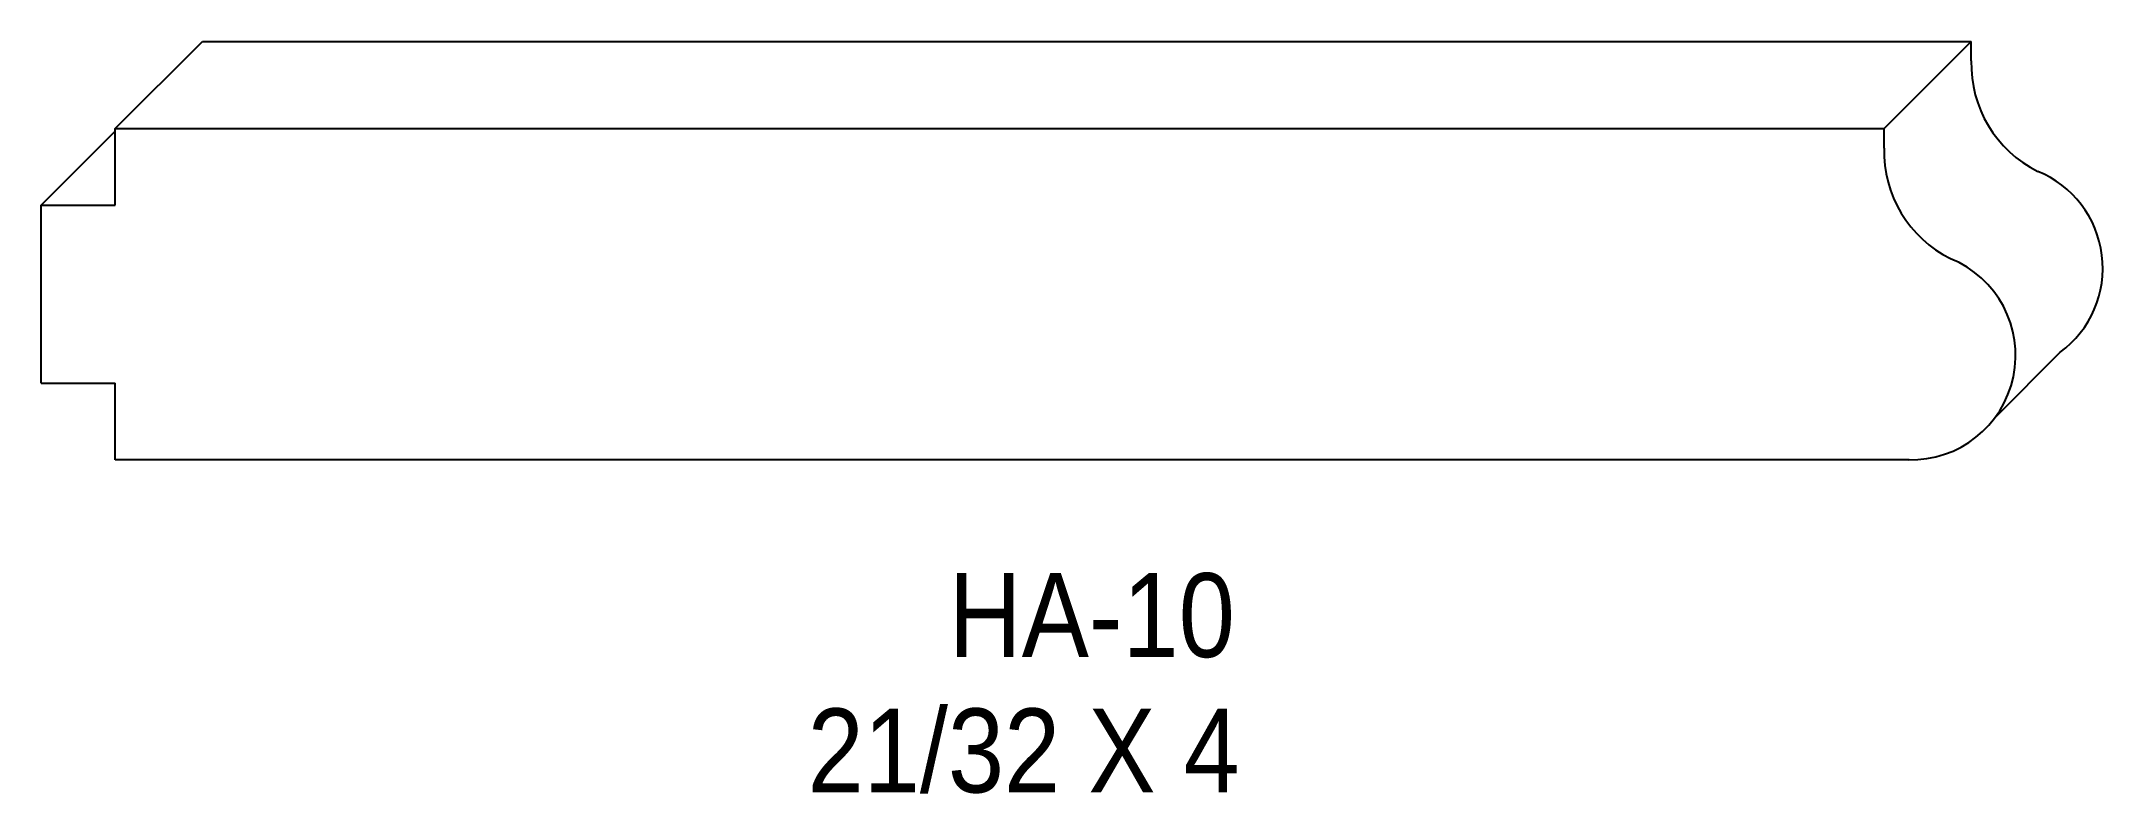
# Model space of a CAD drawing. Extents: x 58.99 to 63.17, y 138.31 to 139.83.
import ezdxf

# ---------------------------------------------------------------- set-up
doc = ezdxf.new("R2010")
doc.units = 0
doc.header["$LTSCALE"] = 5
doc.layers.add('PROFILE', color=7, linetype='CONTINUOUS')
doc.styles.add('TXT', font='TXT', dxfattribs={"height": 3.5})

msp = doc.modelspace()

# ---------------------------------------------------------------- linework, layer by layer
at = {"layer": 'PROFILE', "color": 1, "linetype": 'CONTINUOUS'}
for p, q in [((59.1355, 139.6564), (59.3122, 139.8331)), ((59.3122, 139.8331), (62.8965, 139.8331)), ((62.7198, 139.6564), (62.8965, 139.8331)), ((62.8965, 139.7938), (62.8965, 139.8331)), ((58.9855, 139.5014), (59.1355, 139.6514)), ((59.1355, 139.6564), (62.7198, 139.6564)), ((59.1355, 139.5014), (59.1355, 139.6564)), ((62.7198, 139.617), (62.7198, 139.6564)), ((58.9855, 139.1411), (58.9855, 139.5014)), ((58.9855, 139.5014), (59.1355, 139.5014)), ((62.9452, 139.0723), (63.0768, 139.2038)), ((58.9855, 139.1411), (59.1355, 139.1411)), ((59.1355, 138.9861), (59.1355, 139.1411)), ((62.7704, 138.9861), (59.1355, 138.9861))]:
    msp.add_line(p, q, dxfattribs=at)
for centre, major_axis, start_param, end_param in [((63.1383, 139.7868), (0.2419, 0), 3.112742, -2.029676), ((62.9616, 139.6101), (0, 0.2419), 1.541946, -3.600472), ((62.9516, 139.3741), (0, 0.2113), -2.507882, -0.385672), ((62.7749, 139.1974), (0, 0.2113), -3.169261, -0.385672)]:
    msp.add_ellipse(centre, major_axis=major_axis, ratio=1, start_param=start_param, end_param=end_param, dxfattribs=at)

# ---------------------------------------------------------------- texts
at = {"layer": 'PROFILE', "color": 1, "linetype": 'CONTINUOUS', "style": 'TXT', "width": 0.9}
for s, p in [('HA-10', (60.8244, 138.5866)), ('21/32 X 4', (60.5384, 138.3126))]:
    msp.add_text(s, height=0.16996, dxfattribs=at).set_placement(p)

doc.saveas('drawing.dxf')
